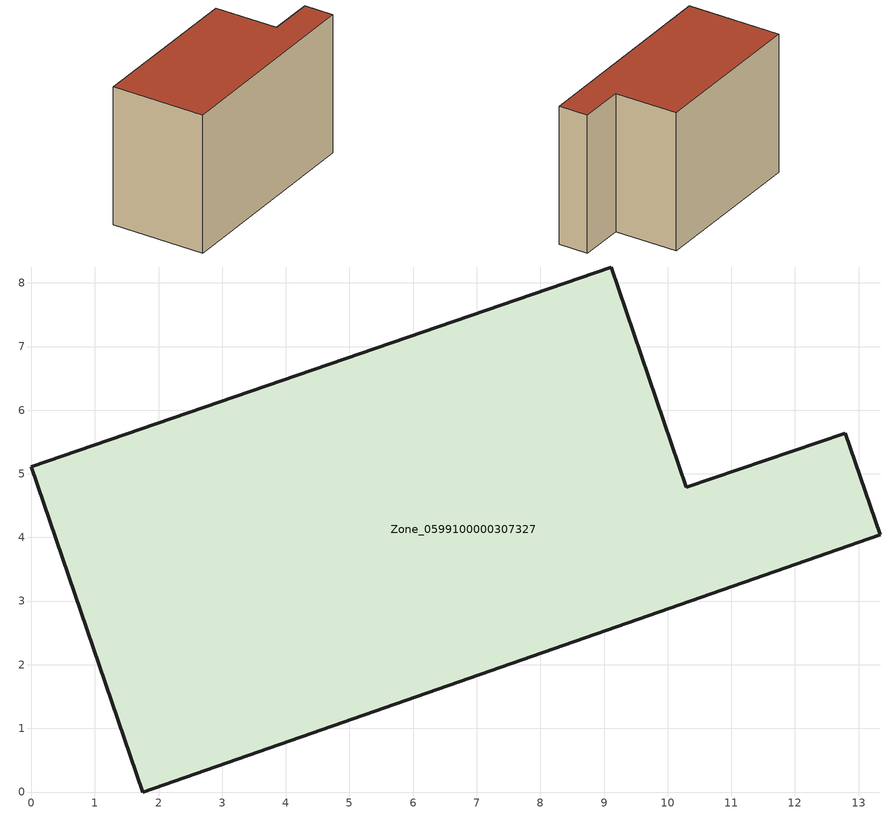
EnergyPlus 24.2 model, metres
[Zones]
Zone_0599100000307327
 floor ground (C_G): 1.75,0 0,5.11 9.11,8.25 10.29,4.79 12.79,5.64 13.34,4.04 z0
 wall outside (C_F): 1.75,0 13.34,4.04 12.79,5.64 10.29,4.79 9.11,8.25 0,5.11 1.75,0 z0:8
 roof outside (C_R): 0,5.11 1.75,0 13.34,4.04 12.79,5.64 10.29,4.79 9.11,8.25 z8
[BUILDING]
Pand.0599100000307327: North Axis=0; Terrain=City; Loads Convergence Tolerance Value=0.04; Temperature Convergence Tolerance Value=0.4; Solar Distribution=FullExterior; Maximum Number of Warmup Days=25; Minimum Number of Warmup Days=1
[Site:Location]
Rotterdam.The.Hague.AP_ZH_NLD Design_Conditions: Latitude=51.96; Longitude=4.45; Time Zone=1; Elevation=-4.5
[SITE:GROUNDTEMPERATURE:BUILDINGSURFACE]
18, 18, 18, 18, 18, 18, 18, 18, 18, 18, 18, 18
[MATERIAL] Thermal Absorptance=0.9; Solar Absorptance=0.7; Visible Absorptance=0.7
Name | Roughness | Thickness | Conductivity | Density | Specific Heat
G.TI.1975-1991 | MediumSmooth | 0.15 | 0.288461 | 540 | 1210
F.TI.1975-1991 | Rough | 0.3 | 0.230769 | 1920 | 840
R.TI.1975-1991 | MediumRough | 0.2 | 0.153846 | 1500 | 1000
[CONSTRUCTION]
C_G: G.TI.1975-1991
C_F: F.TI.1975-1991
C_R: R.TI.1975-1991
[ZONE]
Zone_0599100000307327: Type=1; Multiplier=1; Ceiling Height=Autocalculate; Volume=Autocalculate; Floor Area=autocalculate; Part of Total Floor Area=Yes
[ZONEINFILTRATION:DESIGNFLOWRATE]
Infil_Zone_0599100000307327: Zone or ZoneList or Space or SpaceList=Zone_0599100000307327; Schedule=AlwaysOn; Design Flow Rate Calculation Method=Flow/Area; Flow Rate per Floor Area=0.003; Constant Term Coefficient=1; Temperature Term Coefficient=0; Velocity Term Coefficient=0; Velocity Squared Term Coefficient=0
[HVACTEMPLATE:ZONE:IDEALLOADSAIRSYSTEM]
Zone_0599100000307327: Maximum Heating Supply Air Temperature=50; Minimum Cooling Supply Air Temperature=13; Maximum Heating Supply Air Humidity Ratio=0.0156; Minimum Cooling Supply Air Humidity Ratio=0.0077; Heating Limit=NoLimit; Cooling Limit=NoLimit; Dehumidification Control Type=ConstantSensibleHeatRatio; Cooling Sensible Heat Ratio=0.7; Dehumidification Setpoint=60; Humidification Control Type=None; Humidification Setpoint=30; Outdoor Air Method=None; Outdoor Air Flow Rate per Person=0.00944; Outdoor Air Flow Rate per Zone Floor Area=0; Outdoor Air Flow Rate per Zone=0; Demand Controlled Ventilation Type=None; Outdoor Air Economizer Type=NoEconomizer; Heat Recovery Type=None; Sensible Heat Recovery Effectiveness=0.7; Latent Heat Recovery Effectiveness=0.65
[ZONECONTROL:THERMOSTAT]
ThermostatControl_Zone_0599100000307327: Zone or ZoneList=Zone_0599100000307327; Control Type Schedule=DualSetpointControlType; Control 1=Thermostat_Zone_0599100000307327; Temperature Difference Between Cutout And Setpoint=0
[THERMOSTATSETPOINT:DUALSETPOINT]
Thermostat_Zone_0599100000307327: Heating Setpoint Temperature Schedule=HeatingSetpoint_Zone_0599100000307327; Cooling Setpoint Temperature Schedule=CoolingSetpoint_Zone_0599100000307327
[SCHEDULE:COMPACT]
HeatingSetpoint_Zone_0599100000307327: Through: 12/31, For: AllDays, Until: 24:00, 21
CoolingSetpoint_Zone_0599100000307327: Through: 12/31, For: AllDays, Until: 24:00, 24
DualSetpointControlType: Through: 12/31, For: AllDays, Until: 24:00, 4
AlwaysOn: Through: 12/31, For: AllDays, Until: 24:00, 1
